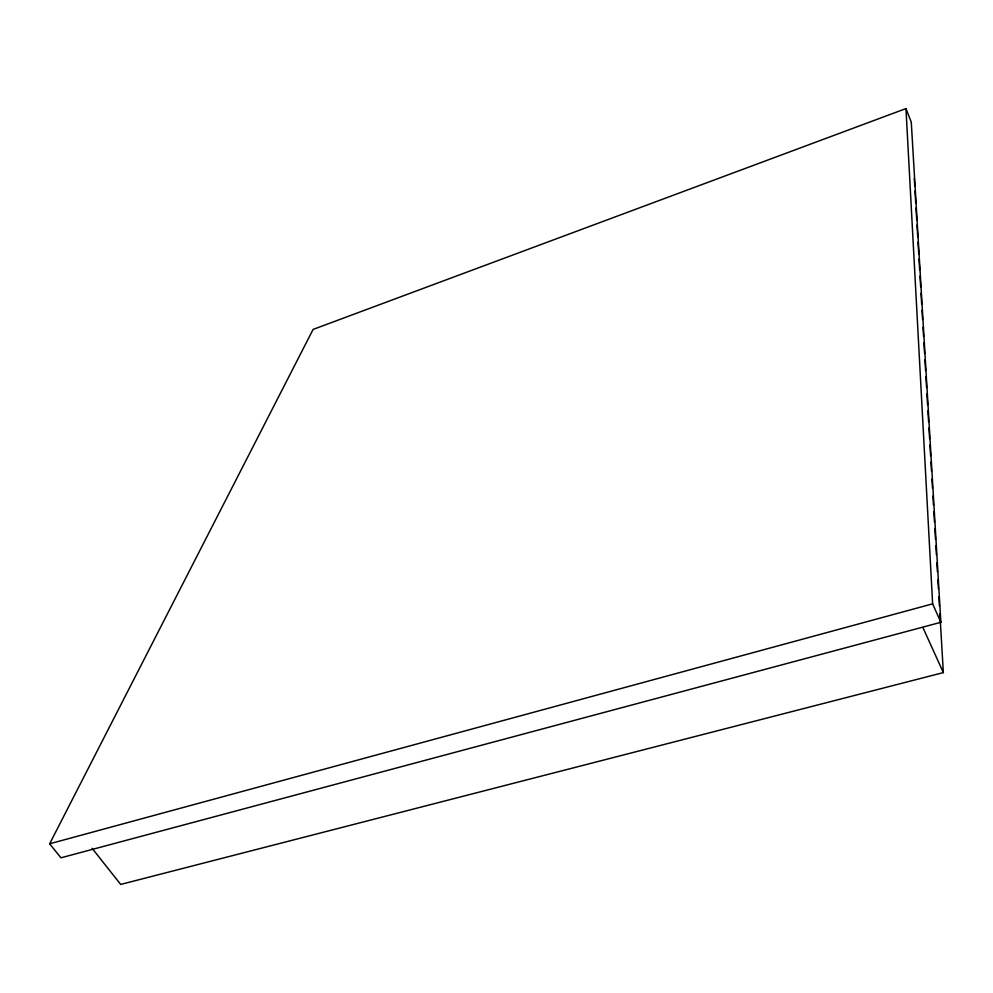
<?xml version="1.0" encoding="UTF-8"?>
<svg xmlns="http://www.w3.org/2000/svg" width="993" height="993" viewBox="0 0 993 993"><rect width="100%" height="100%" fill="white"/><g stroke="black" fill="none" stroke-linecap="round" stroke-linejoin="round"><path stroke-width="1.49" d="M49.65 843.789L313.093 329.428L905.964 108.572L911.276 122.176L940.867 622.301L60.933 857.803L49.65 843.789L932.626 603.843L905.964 108.572M939.887 613.736L943.35 672.596L120.687 884.428L92.101 848.307M922.882 627.526L943.35 672.596M932.626 603.843L940.867 622.301M914.292 178.529L914.752 186.274M915.025 190.917L915.745 203.317M916.018 207.959L916.75 220.347M917.023 224.989L917.755 237.389M918.029 242.031L918.761 254.419M919.034 259.074L919.667 269.91M920.027 276.104L920.672 286.952M921.032 293.146L921.665 303.982M922.038 310.176L922.584 319.473M923.043 327.218L923.589 336.503M923.949 342.697L924.582 353.545M924.955 359.739L925.588 370.575M925.948 376.781L926.593 387.618M926.953 393.811L927.586 404.66M927.958 410.854L928.592 421.69M928.964 427.884L929.597 438.732M929.957 444.926L930.602 455.762M930.962 461.956L931.508 471.253M931.968 478.998L932.514 488.295M932.961 496.028L933.507 505.325M933.879 511.519L934.512 522.368M934.885 528.561L935.518 539.398M935.878 545.591L936.424 554.888M936.883 562.634L937.429 571.918M937.889 579.664L938.435 588.961M938.881 596.706L939.428 606.003"/></g></svg>
